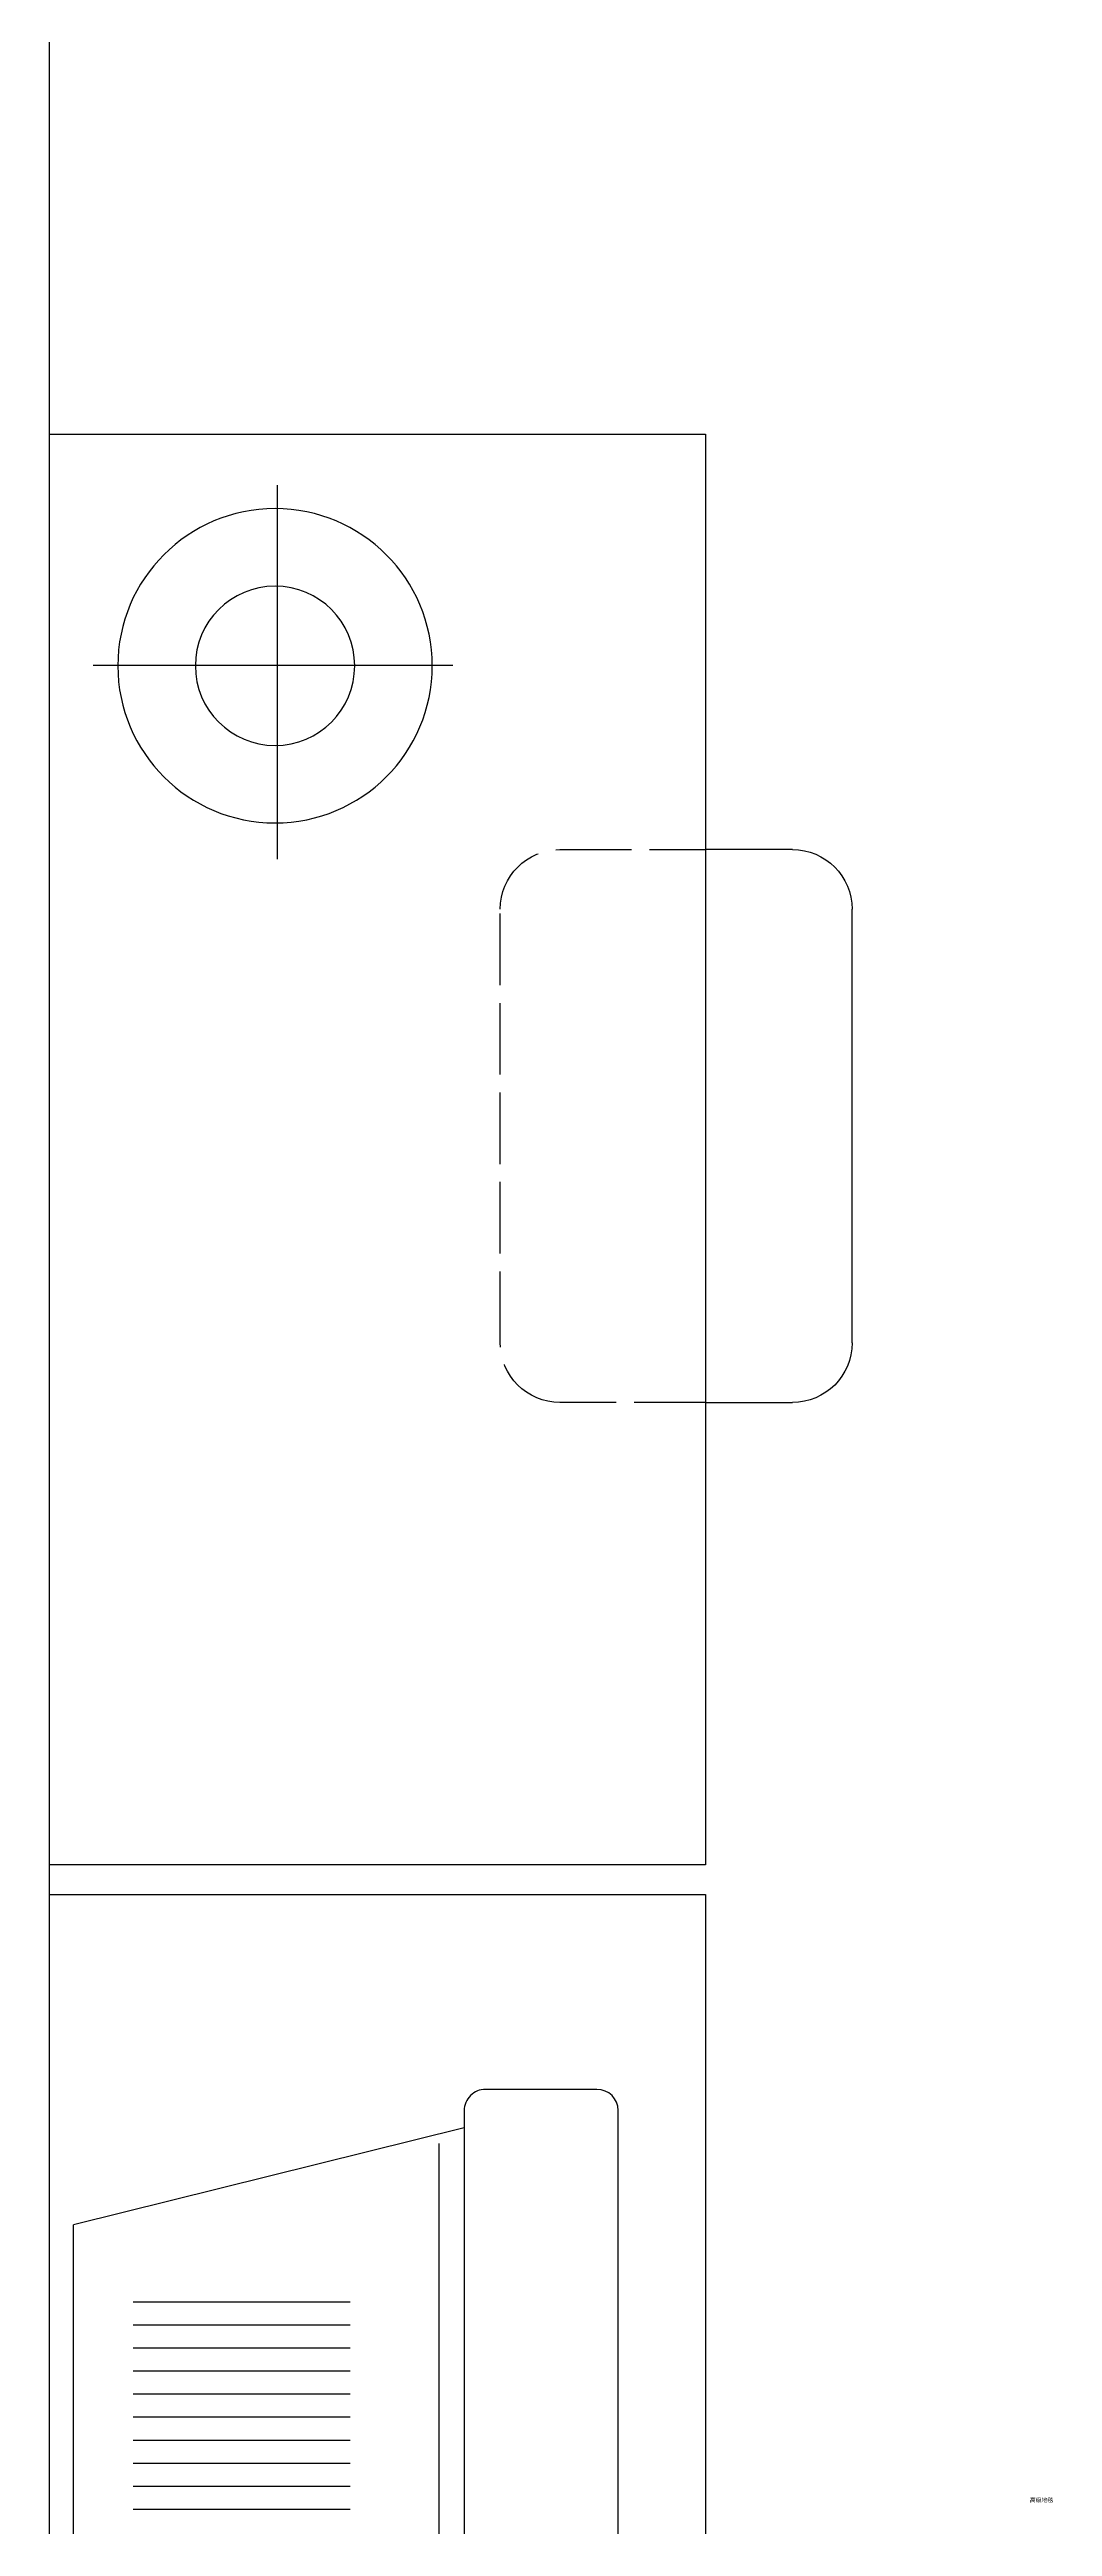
# Model space of a CAD drawing. Header units: centimetres. Extents: x 8510 to 16419, y -974 to 2536.
# Drawn here: x 10900.6 to 10984.7, y 1426.6 to 1634.4 of the extents above; entities that cross this region are included whole.
import ezdxf

# ---------------------------------------------------------------- set-up
doc = ezdxf.new("R2010")
doc.units = ezdxf.units.CM
doc.linetypes.add('ACAD_ISO02W100', pattern=[15, 12, -3])
for name, color, linetype in [('5', 5, 'Continuous'), ('AXIS', 3, 'Continuous'), ('P5', 5, 'Continuous'), ('轴线', 1, 'Continuous')]:
    doc.layers.add(name, color=color, linetype=linetype)
doc.styles.add('文3.5', font='', dxfattribs={"height": 3.5})
doc.styles.get('文3.5').set_extended_font_data('PMingLiU')

# ---------------------------------------------------------------- blocks, each defined once
blk = doc.blocks.new('13')
at = {"layer": '5'}
for p, q in [((-327332.6, -96330.1, 589.9), (-328532.6, -96330.1, 589.9)), ((-328532.6, -96330.1, 589.9), (-328532.6, -96880.1, 589.9)), ((-327332.6, -96880.1, 589.9), (-327332.6, -96330.1, 589.9)), ((-328338.3, -96668.2, 589.9), (-328338.3, -96366.7, 589.9)), ((-328489.6, -96520.9, 589.9), (-328176, -96520.9, 589.9)), ((-328532.6, -96880.1, 589.9), (-327332.6, -96880.1, 589.9)), ((-328184, -96952.9, 589.9), (-328184, -96880.1, 589.9)), ((-327720.3, -96880.1, 589.9), (-327720.3, -96952.9, 589.9)), ((-327770.3, -97002.9, 589.9), (-328134, -97002.9, 589.9))]:
    blk.add_line(p, q, dxfattribs=at)
at = {"layer": '5', "linetype": 'ACAD_ISO02W100', "ltscale": 5}
for p, q in [((-327770.3, -96707.9, 589.9), (-328134, -96707.9, 589.9)), ((-328184, -96757.9, 589.9), (-328184, -96880.1, 589.9)), ((-327720.3, -96880.1, 589.9), (-327720.3, -96757.9, 589.9))]:
    blk.add_line(p, q, dxfattribs=at)
at = {"layer": '5'}
for radius in [131.8, 66.8]:
    blk.add_circle((-328338.2, -96519.1, 589.9), radius, dxfattribs=at)
at = {"layer": '5', "linetype": 'ACAD_ISO02W100', "ltscale": 5}
for centre, start, end in [((-328134, -96757.9, 589.9), 90, 180), ((-327770.3, -96757.9, 589.9), 0, 90)]:
    blk.add_arc(centre, 50, start, end, dxfattribs=at)
at = {"layer": '5'}
for centre, start, end in [((-328134, -96952.9, 589.9), 180, 270), ((-327770.3, -96952.9, 589.9), 270, 0)]:
    blk.add_arc(centre, 50, start, end, dxfattribs=at)
blk = doc.blocks.new('42')
at = {"layer": '5'}
for p, q in [((-87017.2, -73357.9), (-87017.2, -72457.9)), ((-86467.2, -72457.9), (-86467.2, -73357.9)), ((-86944, -72607), (-86944, -73176.7)), ((-86814.9, -73176.7), (-86814.9, -72607)), ((-86793.7, -73149), (-86793.7, -72628.2)), ((-86487.3, -72692.8), (-86487.3, -73080.8)), ((-86537.4, -72842.3), (-86719.3, -72842.3)), ((-86537.4, -72861.7), (-86719.3, -72861.7)), ((-86537.4, -72881), (-86719.3, -72881)), ((-86537.4, -72900.3), (-86719.3, -72900.3)), ((-86537.4, -72919.7), (-86719.3, -72919.7)), ((-86537.4, -72919.7), (-86719.3, -72919.7)), ((-86537.4, -72939), (-86719.3, -72939)), ((-86537.4, -72939), (-86719.3, -72939)), ((-86537.4, -72958.3), (-86719.3, -72958.3)), ((-86537.4, -72977.7), (-86719.3, -72977.7)), ((-86537.4, -72997), (-86719.3, -72997)), ((-86537.4, -73016.3), (-86719.3, -73016.3)), ((-86814.9, -73162.3), (-86487.3, -73080.8)), ((-86926.2, -73194.4), (-86832.7, -73194.4)), ((-86467.2, -73357.9), (-87017.2, -73357.9))]:
    blk.add_line(p, q, dxfattribs=at)
for centre, start, end in [((-86926.2, -73176.7), 180, 270), ((-86832.7, -73176.7), 270, 0)]:
    blk.add_arc(centre, 17.8, start, end, dxfattribs=at)
at = {"layer": '5', "linetype": 'Continuous', "xscale": -1, "rotation": 270}
blk.add_blockref('13', (9862.8, 253949.7, -589.9), dxfattribs=at)
blk = doc.blocks.new('43')
at = {"layer": 'P5'}
blk.add_blockref('42', (0, 0), dxfattribs=at)

msp = doc.modelspace()

# ---------------------------------------------------------------- linework, layer by layer
at = {"layer": '轴线', "color": 7}
msp.add_line((10900.58, 924.63), (10900.58, 1822.13), dxfattribs=at)

# ---------------------------------------------------------------- block references
at = {"layer": 'P5', "color": 7, "xscale": 0.1, "yscale": 0.1, "zscale": 0.1, "rotation": 180}
msp.add_blockref('43', (2253.85, -5856.16), dxfattribs=at)

# ---------------------------------------------------------------- texts
at = {"layer": 'AXIS', "color": 7, "style": '文3.5'}
msp.add_text('高级地毯', height=0.35, dxfattribs=at).set_placement((10982.76, 1428.67))

doc.saveas('drawing.dxf')
